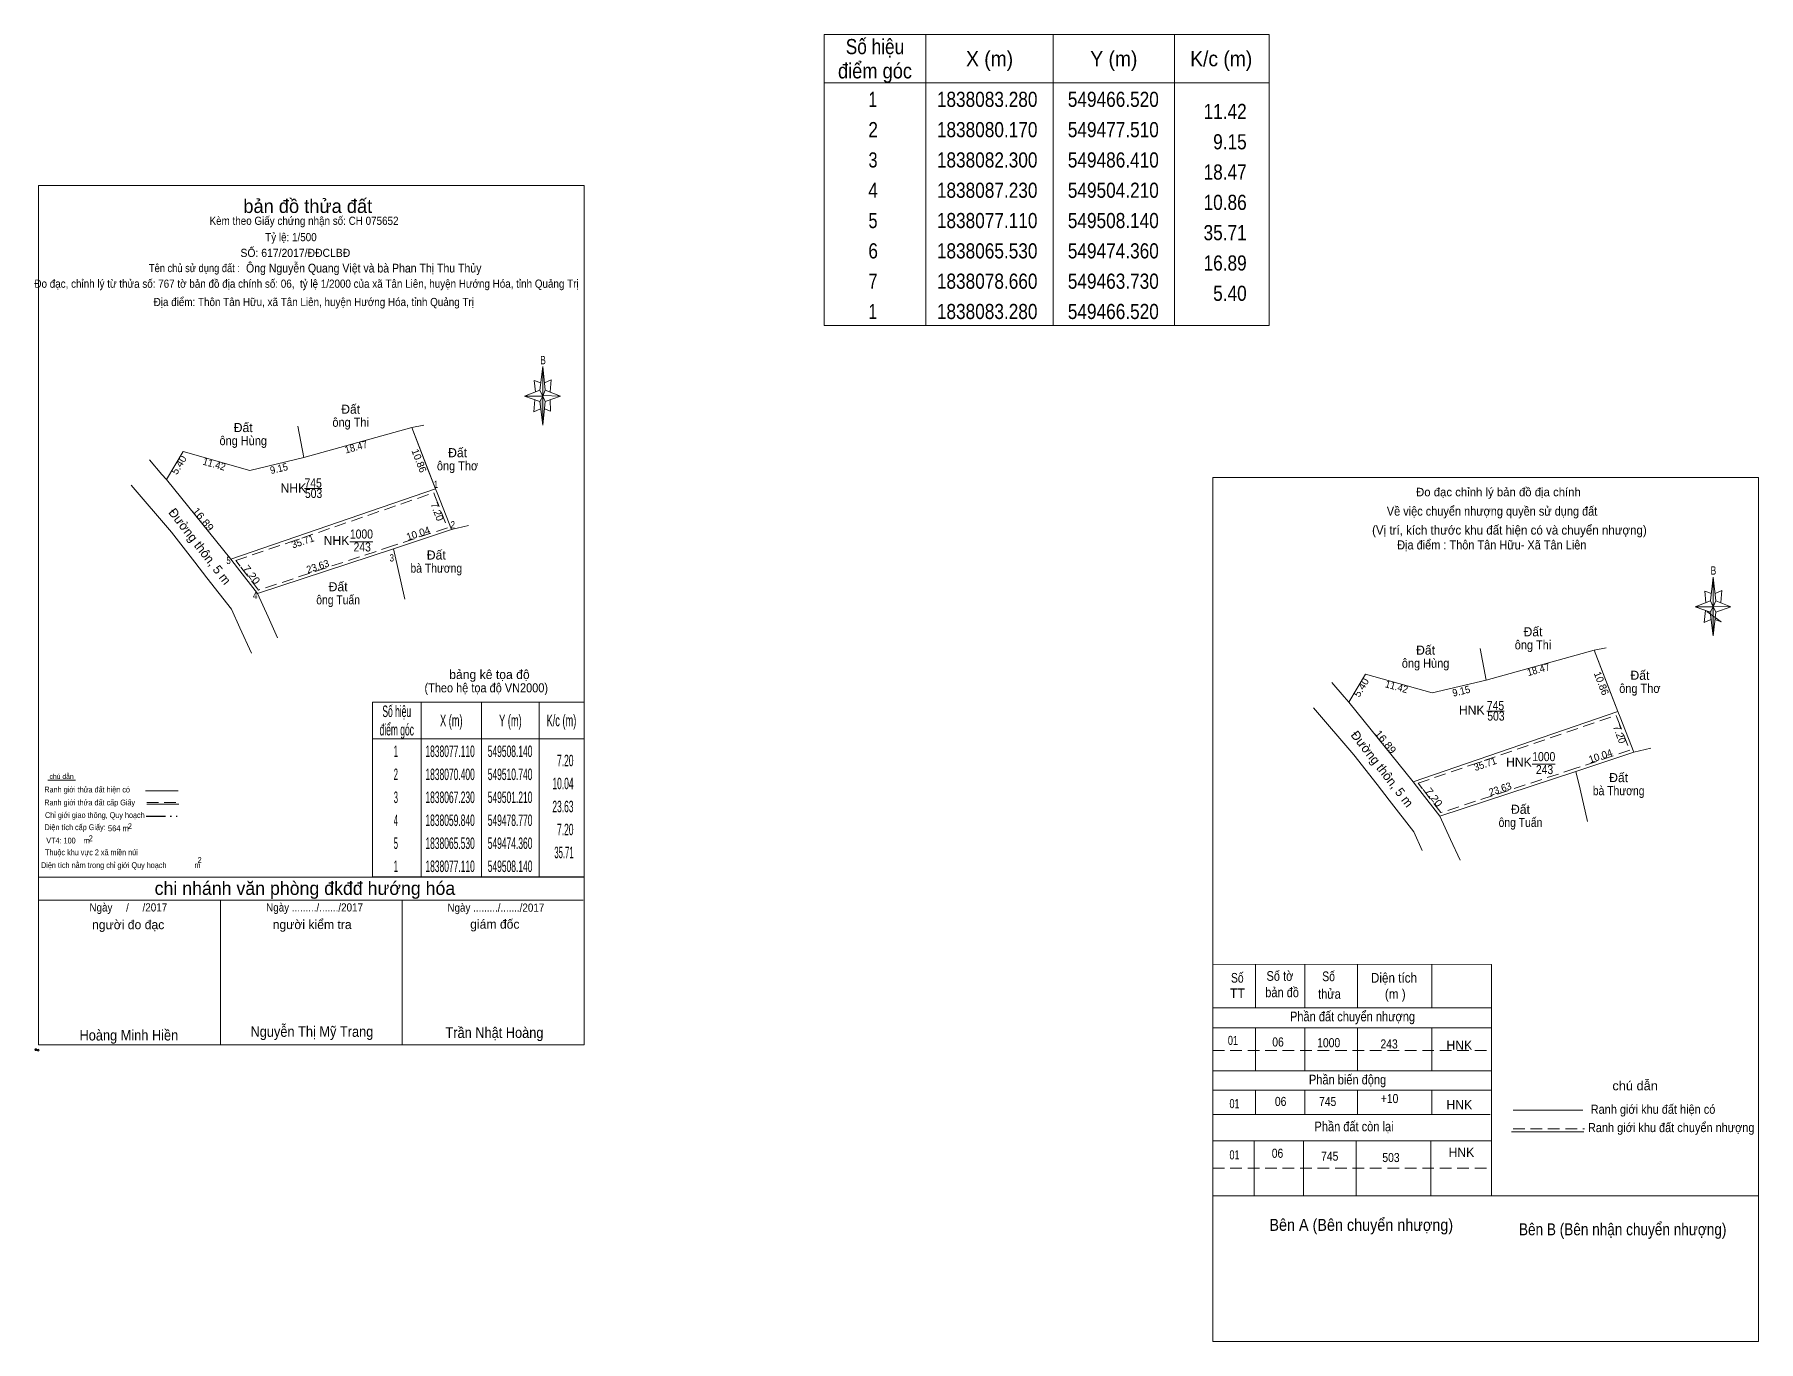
# Model space of a CAD drawing. Header units: metres. Extents: x 549214 to 549726, y 1837936 to 1838152.
# Drawn here: x 549442 to 549726.3, y 1837936.4 to 1838152.1 of the extents above; entities that cross this region are included whole.
import ezdxf
from ezdxf.enums import TextEntityAlignment as Align

# ---------------------------------------------------------------- set-up
doc = ezdxf.new("R2010")
doc.units = ezdxf.units.M
doc.header["$LTSCALE"] = 0.64
doc.header["$PDMODE"] = 32
doc.header["$PDSIZE"] = 0.32
doc.linetypes.add('DASH_DOUBLE_DOT', pattern=[9.2, 5, -1.2, 0.3, -1.2, 0.3, -1.2])
doc.linetypes.add('MEDIUM_DASHED', pattern=[4.5, 3, -1.5])
for name, color, linetype, lineweight in [('1', 7, 'MEDIUM_DASHED', 13), ('10', 7, 'Continuous', 13), ('12', 7, 'Continuous', 13), ('17', 7, 'Continuous', 13), ('18', 7, 'Continuous', 13), ('28', 7, 'Continuous', 13), ('63', 7, 'Continuous', 13)]:
    doc.layers.add(name, color=color, linetype=linetype, lineweight=lineweight)
doc.layers.add('15', color=7, linetype='Continuous')

msp = doc.modelspace()

# ---------------------------------------------------------------- hatches: boundary and pattern name
at = {"layer": '28'}
msp.add_hatch(color=256, dxfattribs=at).paths.add_polyline_path([(549525.81, 1838092.42), (549525.81, 1838087.62), (549525.31, 1838091.52)])
at = {"layer": '63'}
msp.add_hatch(color=256, dxfattribs=at).paths.add_polyline_path([(549718.83, 1838057.67), (549718.83, 1838052.87), (549718.33, 1838056.77)])
msp.add_hatch(color=256, dxfattribs=at).paths.add_polyline_path([(549718.83, 1838057.67), (549718.83, 1838052.87), (549718.33, 1838056.77)])

# ---------------------------------------------------------------- linework, layer by layer
at = {"layer": '1', "linetype": 'Continuous'}
for points in [[(549466.52, 1838083.28), (549477.51, 1838080.17), (549486.41, 1838082.3), (549504.21, 1838087.23), (549508.14, 1838077.11), (549474.36, 1838065.53), (549463.73, 1838078.66)], [(549661.51, 1838046.56), (549672.5, 1838043.45), (549681.4, 1838045.58), (549699.2, 1838050.51), (549703.13, 1838040.39), (549669.35, 1838028.81), (549658.72, 1838041.94)]]:
    msp.add_lwpolyline(points, close=True, dxfattribs=at)
at = {"layer": '1'}
for points in [[(549475.89, 1838064.38), (549475.18, 1838065.28), (549507.85, 1838076.48), (549508.03, 1838076)], [(549508.03, 1838076), (549510.08, 1838070.71), (549501.05, 1838067.7), (549478.95, 1838060.43), (549475.89, 1838064.38)], [(549670.88, 1838027.66), (549670.17, 1838028.56), (549702.84, 1838039.76), (549703.02, 1838039.28)], [(549703.02, 1838039.28), (549705.07, 1838033.99), (549696.04, 1838030.98), (549673.94, 1838023.71), (549670.88, 1838027.66)]]:
    msp.add_lwpolyline(points, dxfattribs=at)
at = {"layer": '10'}
for p, q in [((549485.42, 1838087.49), (549486.41, 1838082.3)), ((549504.21, 1838087.23), (549486.41, 1838082.3)), ((549504.21, 1838087.23), (549486.41, 1838082.3)), ((549504.21, 1838087.23), (549486.41, 1838082.3)), ((549680.41, 1838050.77), (549681.4, 1838045.58)), ((549699.2, 1838050.51), (549681.4, 1838045.58)), ((549699.2, 1838050.51), (549681.4, 1838045.58)), ((549699.2, 1838050.51), (549681.4, 1838045.58))]:
    msp.add_line(p, q, dxfattribs=at)
at = {"layer": '12'}
msp.add_line((549636.31, 1837936.45), (549726.31, 1837936.45), dxfattribs=at)
msp.add_line((549636.31, 1837936.45), (549726.31, 1837936.45), dxfattribs=at)
at = {"layer": '17'}
for p, q in [((549636.31, 1837936.45), (549636.31, 1838079)), ((549636.31, 1837936.45), (549636.31, 1838079)), ((549682.25, 1837998.66), (549636.39, 1837998.69)), ((549682.25, 1837998.66), (549636.39, 1837998.69)), ((549643.35, 1837998.66), (549643.35, 1837991.52)), ((549643.35, 1837998.66), (549643.35, 1837991.52)), ((549651.49, 1837998.66), (549651.49, 1837991.52)), ((549651.49, 1837998.66), (549651.49, 1837991.52)), ((549660.15, 1837998.66), (549660.15, 1837991.52)), ((549660.15, 1837998.66), (549660.15, 1837991.52)), ((549672.45, 1837998.66), (549672.45, 1837991.52)), ((549672.45, 1837998.66), (549672.45, 1837991.52)), ((549682.25, 1837998.66), (549682.25, 1837960.5)), ((549682.25, 1837998.66), (549682.25, 1837960.5)), ((549636.31, 1837991.52), (549682.25, 1837991.52)), ((549636.31, 1837991.52), (549682.25, 1837991.52)), ((549636.31, 1837988.18), (549682.25, 1837988.18)), ((549636.31, 1837988.18), (549682.25, 1837988.18)), ((549643.35, 1837988.18), (549643.35, 1837981.1)), ((549643.35, 1837988.18), (549643.35, 1837981.1)), ((549651.49, 1837988.18), (549651.49, 1837981.1)), ((549651.49, 1837988.18), (549651.49, 1837981.1)), ((549660.15, 1837988.18), (549660.15, 1837981.1)), ((549660.15, 1837988.18), (549660.15, 1837981.1)), ((549672.45, 1837988.18), (549672.45, 1837981.1)), ((549672.45, 1837988.18), (549672.45, 1837981.1)), ((549636.39, 1837981.1), (549682.19, 1837981.1)), ((549636.39, 1837981.1), (549682.19, 1837981.1)), ((549636.31, 1837977.92), (549682.35, 1837977.92)), ((549636.31, 1837977.92), (549682.35, 1837977.92)), ((549643.35, 1837977.92), (549643.35, 1837973.93)), ((549643.35, 1837977.92), (549643.35, 1837973.93)), ((549651.49, 1837977.92), (549651.49, 1837973.93)), ((549651.49, 1837977.92), (549651.49, 1837973.93)), ((549660.15, 1837977.92), (549660.15, 1837973.93)), ((549660.15, 1837977.92), (549660.15, 1837973.93)), ((549672.45, 1837977.92), (549672.45, 1837973.93)), ((549672.45, 1837977.92), (549672.45, 1837973.93)), ((549685.85, 1837974.6), (549697.35, 1837974.6)), ((549685.85, 1837974.6), (549697.35, 1837974.6)), ((549636.31, 1837973.93), (549682.03, 1837973.93)), ((549636.31, 1837973.93), (549682.03, 1837973.93)), ((549636.31, 1837969.55), (549682.25, 1837969.55)), ((549636.31, 1837969.55), (549682.25, 1837969.55)), ((549643.15, 1837969.55), (549643.15, 1837960.5)), ((549643.15, 1837969.55), (549643.15, 1837960.5)), ((549651.29, 1837969.55), (549651.29, 1837960.5)), ((549651.29, 1837969.55), (549651.29, 1837960.5)), ((549659.95, 1837969.55), (549659.95, 1837960.5)), ((549659.95, 1837969.55), (549659.95, 1837960.5)), ((549672.25, 1837969.55), (549672.25, 1837960.5)), ((549672.25, 1837969.55), (549672.25, 1837960.5)), ((549685.59, 1837971.06), (549697.49, 1837971.06)), ((549685.59, 1837971.06), (549697.49, 1837971.06)), ((549636.31, 1837960.5), (549726.31, 1837960.5)), ((549636.31, 1837960.5), (549726.31, 1837960.5))]:
    msp.add_line(p, q, dxfattribs=at)
at = {"layer": '17', "linetype": 'MEDIUM_DASHED'}
for p, q in [((549636.31, 1837984.46), (549682.31, 1837984.46)), ((549636.31, 1837984.46), (549682.31, 1837984.46)), ((549685.83, 1837971.56), (549697.63, 1837971.56)), ((549685.83, 1837971.56), (549697.63, 1837971.56)), ((549636.31, 1837965.07), (549682.25, 1837965.07)), ((549636.31, 1837965.07), (549682.25, 1837965.07))]:
    msp.add_line(p, q, dxfattribs=at)
at = {"layer": '17'}
msp.add_lwpolyline([(549636.31, 1838079), (549726.31, 1838079), (549726.31, 1837936.45)], dxfattribs=at)
msp.add_lwpolyline([(549636.31, 1838079), (549726.31, 1838079), (549726.31, 1837936.45)], dxfattribs=at)
at = {"layer": '18'}
for p, q in [((549504.21, 1838087.23), (549486.41, 1838082.3)), ((549504.21, 1838087.23), (549486.41, 1838082.3)), ((549504.21, 1838087.23), (549486.41, 1838082.3)), ((549504.21, 1838087.23), (549486.41, 1838082.3)), ((549504.21, 1838087.23), (549486.41, 1838082.3)), ((549504.21, 1838087.23), (549486.41, 1838082.3)), ((549506.21, 1838087.62), (549504.21, 1838087.23)), ((549463.73, 1838078.66), (549466.52, 1838083.28)), ((549457.93, 1838077.73), (549464.6, 1838069.97)), ((549486.52, 1838077.16), (549489.39, 1838077.16)), ((549508.14, 1838077.11), (549508.5, 1838076.18)), ((549508.5, 1838076.18), (549510.74, 1838070.4)), ((549510.74, 1838070.4), (549513.55, 1838071.07)), ((549494.01, 1838068.41), (549497.81, 1838068.41)), ((549501.21, 1838067.23), (549510.74, 1838070.4)), ((549474.36, 1838065.53), (549475.49, 1838064.07)), ((549478.77, 1838059.84), (549501.21, 1838067.23)), ((549501.21, 1838067.23), (549501.88, 1838064.3)), ((549470.41, 1838062.47), (549474.46, 1838057.25)), ((549475.49, 1838064.07), (549478.77, 1838059.84)), ((549501.88, 1838064.3), (549503.09, 1838058.94)), ((549478.77, 1838059.84), (549480.53, 1838055.99)), ((549474.46, 1838057.25), (549475.86, 1838054.17)), ((549475.86, 1838054.17), (549477.76, 1838050.01)), ((549480.53, 1838055.99), (549482.09, 1838052.56)), ((549699.2, 1838050.51), (549681.4, 1838045.58)), ((549699.2, 1838050.51), (549681.4, 1838045.58)), ((549699.2, 1838050.51), (549681.4, 1838045.58)), ((549699.2, 1838050.51), (549681.4, 1838045.58)), ((549699.2, 1838050.51), (549681.4, 1838045.58)), ((549699.2, 1838050.51), (549681.4, 1838045.58)), ((549701.2, 1838050.9), (549699.2, 1838050.51)), ((549658.72, 1838041.94), (549661.51, 1838046.56)), ((549652.92, 1838041.01), (549659.59, 1838033.25)), ((549669.35, 1838028.81), (549703.13, 1838040.39)), ((549681.51, 1838040.44), (549684.38, 1838040.44)), ((549703.13, 1838040.39), (549703.49, 1838039.46)), ((549703.49, 1838039.46), (549705.73, 1838033.68)), ((549705.73, 1838033.68), (549708.54, 1838034.35)), ((549689, 1838031.69), (549692.8, 1838031.69)), ((549696.2, 1838030.51), (549705.73, 1838033.68)), ((549669.35, 1838028.81), (549670.48, 1838027.35)), ((549673.76, 1838023.12), (549696.2, 1838030.51)), ((549696.2, 1838030.51), (549696.87, 1838027.58)), ((549665.4, 1838025.75), (549669.45, 1838020.53)), ((549670.48, 1838027.35), (549673.76, 1838023.12)), ((549696.87, 1838027.58), (549698.08, 1838022.22)), ((549673.76, 1838023.12), (549675.52, 1838019.27)), ((549669.45, 1838020.53), (549670.85, 1838017.45)), ((549675.52, 1838019.27), (549677.08, 1838015.84))]:
    msp.add_line(p, q, dxfattribs=at)
for points in [[(549504.21, 1838087.23), (549506.99, 1838080.07), (549508.14, 1838077.11)], [(549466.52, 1838083.28), (549477.51, 1838080.17), (549486.41, 1838082.3)], [(549466.52, 1838083.28), (549477.51, 1838080.17), (549486.41, 1838082.3)], [(549466.52, 1838083.28), (549477.51, 1838080.17), (549486.41, 1838082.3)], [(549466.52, 1838083.28), (549477.51, 1838080.17), (549486.41, 1838082.3)], [(549460.93, 1838081.91), (549462.99, 1838079.52), (549463.73, 1838078.66)], [(549464.6, 1838069.97), (549468.41, 1838065.05), (549470.41, 1838062.47)], [(549699.2, 1838050.51), (549701.98, 1838043.35), (549703.13, 1838040.39)], [(549661.51, 1838046.56), (549672.5, 1838043.45), (549681.4, 1838045.58)], [(549661.51, 1838046.56), (549672.5, 1838043.45), (549681.4, 1838045.58)], [(549661.51, 1838046.56), (549672.5, 1838043.45), (549681.4, 1838045.58)], [(549661.51, 1838046.56), (549672.5, 1838043.45), (549681.4, 1838045.58)], [(549655.92, 1838045.19), (549657.98, 1838042.8), (549658.72, 1838041.94)], [(549658.72, 1838041.94), (549667.97, 1838030.52), (549669.35, 1838028.81)], [(549659.59, 1838033.25), (549663.4, 1838028.33), (549665.4, 1838025.75)]]:
    msp.add_lwpolyline(points, dxfattribs=at)
at = {"layer": '28'}
for p, q in [((549525.31, 1838093.42), (549525.81, 1838097.32)), ((549525.31, 1838091.52), (549522.81, 1838092.42)), ((549526.21, 1838091.52), (549525.81, 1838087.62)), ((549526.21, 1838093.42), (549528.71, 1838092.42)), ((549527.01, 1838091.82), (549527.11, 1838089.92)), ((549527.11, 1838089.92), (549526.11, 1838090.32)), ((549444.17, 1838029.08), (549448.77, 1838029.08)), ((549460.31, 1838027.32), (549465.69, 1838027.32)), ((549460.51, 1838025.08), (549465.77, 1838025.08)), ((549442.65, 1838013.08), (549532.65, 1838013.08)), ((549442.65, 1838009.28), (549532.45, 1838009.28)), ((549442.65, 1838009.28), (549532.45, 1838009.28)), ((549442.65, 1838009.28), (549532.45, 1838009.28)), ((549472.65, 1837985.38), (549472.65, 1838009.28)), ((549502.65, 1837985.38), (549502.65, 1838009.28))]:
    msp.add_line(p, q, dxfattribs=at)
at = {"layer": '28', "linetype": 'MEDIUM_DASHED'}
msp.add_line((549460.51, 1838025.4), (549465.95, 1838025.4), dxfattribs=at)
at = {"layer": '28', "linetype": 'DASH_DOUBLE_DOT', "lineweight": 25}
msp.add_line((549460.41, 1838023.1), (549465.65, 1838023.1), dxfattribs=at)
at = {"layer": '28'}
for points in [[(549442.65, 1838127.18), (549532.65, 1838127.18), (549532.65, 1837985.38), (549442.65, 1837985.38)], [(549525.81, 1838097.32), (549526.21, 1838093.42), (549525.81, 1838092.42)], [(549525.81, 1838092.42), (549522.81, 1838092.42), (549525.31, 1838093.42), (549526.21, 1838091.52), (549528.71, 1838092.42), (549525.81, 1838092.52)], [(549525.81, 1838092.42), (549525.81, 1838087.62), (549525.31, 1838091.52)]]:
    msp.add_lwpolyline(points, close=True, dxfattribs=at)
for points in [[(549525.51, 1838094.62), (549524.41, 1838095.02), (549524.61, 1838093.12)], [(549526.11, 1838094.62), (549527.21, 1838095.12), (549527.01, 1838093.12)], [(549525.81, 1838092.42), (549525.31, 1838093.42), (549522.81, 1838092.42)], [(549524.51, 1838091.82), (549524.31, 1838089.82), (549525.41, 1838090.32)], [(549525.81, 1838092.42), (549526.21, 1838091.52), (549528.71, 1838092.42)], [(549532.65, 1837985.38), (549442.65, 1837985.38), (549442.65, 1838009.28)]]:
    msp.add_lwpolyline(points, dxfattribs=at)
for p in [(549442.19, 1837984.6), (549442.59, 1837984.54)]:
    msp.add_point(p, dxfattribs=at)
at = {"layer": '63'}
for p, q in [((549589, 1838152.09), (549589, 1838104.09)), ((549610, 1838152.09), (549610, 1838104.09)), ((549630, 1838152.09), (549630, 1838104.09)), ((549572.2, 1838144.09), (549645.6, 1838144.09)), ((549718.37, 1838058.67), (549718.83, 1838062.57)), ((549718.37, 1838058.67), (549718.83, 1838062.57)), ((549718.37, 1838056.77), (549715.87, 1838057.67)), ((549718.37, 1838056.77), (549715.87, 1838057.67)), ((549717.79, 1838056.89), (549720.17, 1838055.17)), ((549717.79, 1838056.89), (549720.17, 1838055.17)), ((549719.27, 1838056.77), (549718.83, 1838052.87)), ((549719.27, 1838056.77), (549718.83, 1838052.87)), ((549719.27, 1838058.67), (549721.77, 1838057.67)), ((549719.27, 1838058.67), (549721.77, 1838057.67)), ((549720.17, 1838055.17), (549719.13, 1838055.57)), ((549720.17, 1838055.17), (549719.13, 1838055.57)), ((549505.73, 1838041.95), (549505.73, 1838013.12)), ((549515.72, 1838041.95), (549515.72, 1838013.12)), ((549525.23, 1838041.95), (549525.23, 1838013.12)), ((549497.75, 1838035.88), (549532.65, 1838035.88))]:
    msp.add_line(p, q, dxfattribs=at)
for points in [[(549572.2, 1838152.09), (549645.6, 1838152.09), (549645.6, 1838104.09), (549572.2, 1838104.09)], [(549718.83, 1838062.57), (549719.27, 1838058.67), (549718.83, 1838057.67)], [(549718.83, 1838062.57), (549719.27, 1838058.67), (549718.83, 1838057.67)], [(549718.83, 1838057.67), (549715.87, 1838057.67), (549718.37, 1838058.67), (549719.27, 1838056.77), (549721.77, 1838057.67), (549718.83, 1838057.77)], [(549718.83, 1838057.67), (549715.87, 1838057.67), (549718.37, 1838058.67), (549719.27, 1838056.77), (549721.77, 1838057.67), (549718.83, 1838057.77)], [(549718.83, 1838057.67), (549718.83, 1838052.87), (549718.33, 1838056.77)], [(549718.83, 1838057.67), (549718.83, 1838052.87), (549718.33, 1838056.77)], [(549497.75, 1838041.95), (549532.65, 1838041.95), (549532.65, 1838013.12), (549497.75, 1838013.12)]]:
    msp.add_lwpolyline(points, close=True, dxfattribs=at)
for points in [[(549718.53, 1838059.87), (549717.47, 1838060.27), (549717.63, 1838058.37)], [(549718.53, 1838059.87), (549717.47, 1838060.27), (549717.63, 1838058.37)], [(549719.17, 1838059.87), (549720.27, 1838060.37), (549720.07, 1838058.37)], [(549719.17, 1838059.87), (549720.27, 1838060.37), (549720.07, 1838058.37)], [(549718.83, 1838057.67), (549718.37, 1838058.67), (549715.87, 1838057.67)], [(549718.83, 1838057.67), (549718.37, 1838058.67), (549715.87, 1838057.67)], [(549717.57, 1838057.07), (549717.37, 1838055.07), (549718.47, 1838055.57)], [(549717.57, 1838057.07), (549717.37, 1838055.07), (549718.47, 1838055.57)], [(549718.83, 1838057.67), (549719.27, 1838056.77), (549721.77, 1838057.67)], [(549718.83, 1838057.67), (549719.27, 1838056.77), (549721.77, 1838057.67)]]:
    msp.add_lwpolyline(points, dxfattribs=at)

# ---------------------------------------------------------------- texts
at = {"layer": '15'}
for p in [(549494.13, 1838089.52), (549476.41, 1838086.49), (549511.76, 1838082.34), (549508.25, 1838065.46), (549492.06, 1838060.23), (549689.12, 1838052.8), (549671.4, 1838049.77), (549706.75, 1838045.62), (549703.24, 1838028.74), (549687.05, 1838023.51)]:
    msp.add_text('Đất', height=1.5, dxfattribs=at).set_placement(p, align=Align.CENTER)
for s, width, p in [('ông Thi', 0.9, (549494.13, 1838087.36)), ('ông Hùng', 0.9, (549476.415, 1838084.33)), ('ông Thơ', 0.9, (549511.755, 1838080.18)), ('bà Thương', 0.85, (549508.255, 1838063.3)), ('ông Tuấn', 0.85, (549492.06, 1838058.07)), ('ông Thi', 0.9, (549689.12, 1838050.64)), ('ông Hùng', 0.9, (549671.405, 1838047.61)), ('ông Thơ', 0.9, (549706.745, 1838043.46)), ('bà Thương', 0.85, (549703.245, 1838026.58)), ('ông Tuấn', 0.85, (549687.05, 1838021.35))]:
    msp.add_text(s, height=1.5, dxfattribs=dict(at, width=width)).set_placement(p, align=Align.CENTER)
at = {"layer": '17'}
for s, height, p in [('Đo đạc chỉnh lý bản đồ địa chính', 1.4, (549683.42, 1838075.9)), ('Đo đạc chỉnh lý bản đồ địa chính', 1.4, (549683.42, 1838075.9)), ('HNK', 1.5, (549676.97, 1837984.59)), ('HNK', 1.5, (549676.97, 1837974.78)), ('HNK', 1.5, (549677.31, 1837966.91))]:
    msp.add_text(s, height=height, dxfattribs=at).set_placement(p, align=Align.CENTER)
for s, height, width, p in [('Về việc chuyển nhượng quyền sử dụng đất', 1.5, 0.9, (549682.365, 1838072.7)), ('Về việc chuyển nhượng quyền sử dụng đất', 1.5, 0.9, (549682.365, 1838072.7)), ('Số', 1.6, 0.8, (549640.35, 1837995.66)), ('Số', 1.6, 0.8, (549640.35, 1837995.66)), ('Số tờ', 1.6, 0.85, (549647.38, 1837995.96)), ('Số tờ', 1.6, 0.85, (549647.38, 1837995.96)), ('TT', 1.6, 0.95, (549640.38, 1837993.1)), ('TT', 1.6, 0.95, (549640.38, 1837993.1)), ('bản đồ', 1.6, 0.85, (549647.74, 1837993.26)), ('bản đồ', 1.6, 0.85, (549647.74, 1837993.26)), ('thửa', 1.6, 0.85, (549655.545, 1837993)), ('thửa', 1.6, 0.85, (549655.545, 1837993)), ('(m )', 1.6, 0.9, (549666.405, 1837993)), ('(m )', 1.6, 0.9, (549666.405, 1837993)), ('Phần đất chuyển nhượng', 1.6, 0.85, (549659.355, 1837989.28)), ('Phần đất chuyển nhượng', 1.6, 0.85, (549659.355, 1837989.28)), ('01', 1.5, 0.75, (549639.635, 1837985.38)), ('01', 1.5, 0.75, (549639.635, 1837985.38)), ('06', 1.5, 0.85, (549647.065, 1837985.12)), ('1000', 1.5, 0.85, (549655.425, 1837985)), ('243', 1.5, 0.85, (549665.385, 1837984.8)), ('Phần biến động', 1.6, 0.85, (549658.535, 1837978.87)), ('Phần biến động', 1.6, 0.85, (549658.535, 1837978.87)), ('+10', 1.5, 0.85, (549665.465, 1837975.79)), ('chú dẫn', 1.5, 1.05, (549705.96, 1837977.9)), ('chú dẫn', 1.5, 1.05, (549705.96, 1837977.9)), ('01', 1.5, 0.75, (549639.895, 1837974.95)), ('06', 1.5, 0.85, (549647.495, 1837975.31)), ('745', 1.5, 0.85, (549655.255, 1837975.3)), ('Ranh giới khu đất hiện có ', 1.5, 0.9, (549709.165, 1837974.02)), ('Ranh giới khu đất hiện có ', 1.5, 0.9, (549709.165, 1837974.02)), ('Phần đất còn lại', 1.6, 0.85, (549659.6, 1837971.13)), ('Phần đất còn lại', 1.6, 0.85, (549659.6, 1837971.13)), ('Ranh giới khu đất chuyển nhượng', 1.5, 0.9, (549711.91, 1837971)), ('Ranh giới khu đất chuyển nhượng', 1.5, 0.9, (549711.91, 1837971)), ('01', 1.5, 0.75, (549639.895, 1837966.5)), ('01', 1.5, 0.75, (549639.895, 1837966.5)), ('06', 1.5, 0.85, (549646.985, 1837966.76)), ('745', 1.5, 0.85, (549655.595, 1837966.28)), ('503', 1.5, 0.85, (549665.695, 1837966.06)), ('Bên A (Bên chuyển nhượng)', 1.97, 0.9, (549660.795, 1837954.71)), ('Bên A (Bên chuyển nhượng)', 1.97, 0.9, (549660.795, 1837954.71)), ('Bên B (Bên nhận chuyển nhượng)', 1.97, 0.85, (549703.91, 1837953.98)), ('Bên B (Bên nhận chuyển nhượng)', 1.97, 0.85, (549703.91, 1837953.98))]:
    msp.add_text(s, height=height, dxfattribs=dict(at, width=width)).set_placement(p, align=Align.CENTER)
at = {"layer": '17', "width": 0.95}
msp.add_text('(Vị trí, kích thước khu đất hiện có và chuyển nhượng)', height=1.5, dxfattribs=at).set_placement((549662.58, 1838069.58))
msp.add_text('(Vị trí, kích thước khu đất hiện có và chuyển nhượng)', height=1.5, dxfattribs=at).set_placement((549662.58, 1838069.58))
at = {"layer": '18'}
for s, p in [('NHK', (549484.68, 1838076.51)), ('NHK', (549491.8, 1838067.85)), ('HNK', (549679.02, 1838039.88)), ('HNK', (549686.79, 1838031.3))]:
    msp.add_text(s, height=1.5, dxfattribs=at).set_placement(p, align=Align.CENTER)
at = {"layer": '18', "width": 0.85}
for s, p in [('745', (549487.945, 1838077.34)), ('503', (549488.015, 1838075.62)), ('1000', (549495.905, 1838068.92)), ('243', (549496.035, 1838066.79)), ('745', (549682.935, 1838040.62)), ('503', (549683.005, 1838038.9)), ('1000', (549690.895, 1838032.2)), ('243', (549691.025, 1838030.07))]:
    msp.add_text(s, height=1.5, dxfattribs=at).set_placement(p, align=Align.CENTER)
at = {"layer": '28'}
for s, height, p in [('bản đồ thửa đất', 2.25, (549487.055, 1838122.64)), ('bảng kê tọa độ', 1.5, (549517.02, 1838045.75)), ('chi nhánh văn phòng đkđđ hướng hóa', 2.187, (549486.585, 1838010.14)), ('người đo đạc', 1.5, (549457.435, 1838004.48)), ('người kiểm tra', 1.5, (549487.785, 1838004.5)), (' giám đốc', 1.5, (549517.63, 1838004.56))]:
    msp.add_text(s, height=height, dxfattribs=at).set_placement(p, align=Align.CENTER)
for s, height, width, p in [('Kèm theo Giấy chứng nhận số: CH 075652', 1.35, 0.9, (549486.435, 1838120.68)), ('Tỷ lệ: 1/500', 1.35, 0.9, (549484.28, 1838117.98)), ('SỐ: 617/2017/ĐĐCLBĐ', 1.35, 0.95, (549485.01, 1838115.38)), ('Tên chủ sử dụng đất :', 1.35, 0.85, (549468.365, 1838112.88)), ('Đo đạc, chỉnh lý từ thửa số: 767 tờ bản đồ địa chính số: 06,  tỷ lệ 1/2000 của xã Tân Liên, huyện Hướng Hóa, tỉnh Quảng Trị', 1.35, 0.9, (549486.85, 1838110.3)), ('Địa điểm: Thôn Tân Hữu, xã Tân Liên, huyện Hướng Hóa, tỉnh Quảng Trị', 1.35, 0.9, (549488.05, 1838107.28)), ('B', 1.378, 0.75, (549525.86, 1838097.68)), ('(Theo hệ tọa độ VN2000)', 1.5, 0.9, (549516.49, 1838043.55)), ('chú dẫn', 0.8, 1.05, (549446.46, 1838029.28)), ('Ranh giới thửa đất cấp Giấy', 0.96, 0.9, (549451.09, 1838024.9)), ('Ranh giới thửa đất hiện có ', 0.96, 0.9, (549450.835, 1838027.04)), ('Chỉ giới giao thông, Quy hoạch', 0.96, 0.9, (549451.94, 1838022.82)), ('Diện tích cấp Giấy: ', 0.96, 0.9, (549448.845, 1838020.82)), ('2', 0.96, 0.8, (549451.26, 1838019)), ('564 m ', 0.96, 0.85, (549456, 1838020.64)), ('2', 0.96, 0.8, (549457.72, 1838021)), ('Thuộc khu vực 2 xã miền núi', 0.96, 0.9, (549451.375, 1838016.67)), (' VT4: 100    m ', 0.96, 0.9, (549447.51, 1838018.62)), ('Diện tích nằm trong chỉ giới Quy hoạch              m', 0.96, 0.9, (549456.225, 1838014.56)), ('2', 0.96, 0.8, (549469.22, 1838015.4)), ('Ngày     /     /2017', 1.35, 0.9, (549457.46, 1838007.4)), ('Ngày ........./......./2017', 1.35, 0.9, (549488.175, 1838007.4)), ('Ngày ........./......./2017', 1.35, 0.9, (549518.075, 1838007.36)), ('Nguyễn Thị Mỹ Trang', 1.75, 0.9, (549487.74, 1837986.72)), ('Trần Nhật Hoàng', 1.75, 0.9, (549517.845, 1837986.54)), ('Hoàng Minh Hiền', 1.75, 0.9, (549457.55, 1837986.12))]:
    msp.add_text(s, height=height, dxfattribs=dict(at, width=width)).set_placement(p, align=Align.CENTER)
at = {"layer": '28', "width": 0.9}
msp.add_text('Ông Nguyễn Quang Việt và bà Phan Thị Thu Thủy', height=1.44, dxfattribs=at).set_placement((549476.87, 1838112.82))
at = {"layer": '63'}
for s, height, width, p in [('Số hiệu', 2.5, 0.85, (549580.6, 1838148.84)), ('điểm góc', 2.5, 0.9, (549580.6, 1838144.84)), ('X (m)', 2.5, 0.95, (549599.5, 1838146.84)), ('Y (m)', 2.5, 0.95, (549619.995, 1838146.84)), ('K/c (m)', 2.5, 0.95, (549637.7, 1838146.84)), (' 1', 2.5, 0.75, (549579.895, 1838140.14)), ('1838083.280', 2.5, 0.85, (549599.1, 1838140.14)), ('549466.520', 2.5, 0.85, (549619.905, 1838140.14)), (' 2', 2.5, 0.85, (549579.9, 1838135.14)), ('1838080.170', 2.5, 0.85, (549599.1, 1838135.14)), ('549477.510', 2.5, 0.85, (549619.905, 1838135.14)), (' 3', 2.5, 0.8, (549579.9, 1838130.14)), ('1838082.300', 2.5, 0.85, (549599.1, 1838130.14)), ('549486.410', 2.5, 0.85, (549619.905, 1838130.14)), (' 4', 2.5, 0.85, (549579.895, 1838125.14)), ('1838087.230', 2.5, 0.85, (549599.1, 1838125.14)), ('549504.210', 2.5, 0.85, (549619.905, 1838125.14)), (' 5', 2.5, 0.8, (549579.9, 1838120.14)), ('1838077.110', 2.5, 0.85, (549599.1, 1838120.14)), ('549508.140', 2.5, 0.85, (549619.905, 1838120.14)), (' 6', 2.5, 0.85, (549579.9, 1838115.14)), ('1838065.530', 2.5, 0.85, (549599.1, 1838115.14)), ('549474.360', 2.5, 0.85, (549619.905, 1838115.14)), (' 7', 2.5, 0.8, (549579.9, 1838110.14)), ('1838078.660', 2.5, 0.85, (549599.1, 1838110.14)), ('549463.730', 2.5, 0.85, (549619.905, 1838110.14)), (' 1', 2.5, 0.75, (549579.895, 1838105.14)), ('1838083.280', 2.5, 0.85, (549599.1, 1838105.14)), ('549466.520', 2.5, 0.85, (549619.905, 1838105.14)), ('Địa điểm : Thôn Tân Hữu- Xã Tân Liên', 1.5, 0.9, (549682.325, 1838067.13)), ('B', 1.378, 0.75, (549718.88, 1838062.97)), ('B', 1.378, 0.75, (549718.88, 1838062.97)), ('Số hiệu', 1.896, 0.55, (549501.73, 1838039.48)), ('X (m)', 1.896, 0.6, (549510.725, 1838037.96)), ('Y (m)', 1.896, 0.6, (549520.47, 1838037.96)), ('K/c (m)', 1.896, 0.6, (549528.89, 1838037.96)), ('điểm góc', 1.896, 0.55, (549501.735, 1838036.44)), (' 1', 1.896, 0.45, (549501.4, 1838032.88)), ('1838077.110', 1.896, 0.55, (549510.53, 1838032.88)), ('549508.140', 1.896, 0.55, (549520.42, 1838032.88)), (' 2', 1.896, 0.5, (549501.405, 1838029.08)), ('1838070.400', 1.896, 0.55, (549510.53, 1838029.08)), ('549510.740', 1.896, 0.55, (549520.42, 1838029.08)), (' 3', 1.896, 0.5, (549501.405, 1838025.29)), ('1838067.230', 1.896, 0.55, (549510.53, 1838025.29)), ('549501.210', 1.896, 0.55, (549520.42, 1838025.29)), (' 4', 1.896, 0.5, (549501.405, 1838021.5)), ('1838059.840', 1.896, 0.55, (549510.53, 1838021.5)), ('549478.770', 1.896, 0.55, (549520.42, 1838021.5)), (' 5', 1.896, 0.5, (549501.405, 1838017.71)), ('1838065.530', 1.896, 0.55, (549510.53, 1838017.71)), ('549474.360', 1.896, 0.55, (549520.42, 1838017.71)), (' 1', 1.896, 0.45, (549501.4, 1838013.91)), ('1838077.110', 1.896, 0.55, (549510.53, 1838013.91)), ('549508.140', 1.896, 0.55, (549520.42, 1838013.91)), ('Số', 1.6, 0.8, (549655.41, 1837995.9)), ('Số', 1.6, 0.8, (549655.41, 1837995.9)), ('Diện tích', 1.6, 0.9, (549666.19, 1837995.66)), ('Diện tích', 1.6, 0.9, (549666.19, 1837995.66))]:
    msp.add_text(s, height=height, dxfattribs=dict(at, width=width)).set_placement(p, align=Align.CENTER)
for s, height, width, p in [('11.42', 2.5, 0.85, (549641.9, 1838138.14)), ('9.15', 2.5, 0.85, (549641.9, 1838133.14)), ('18.47', 2.5, 0.85, (549641.9, 1838128.14)), ('10.86', 2.5, 0.85, (549641.9, 1838123.14)), ('35.71', 2.5, 0.85, (549641.9, 1838118.14)), ('16.89', 2.5, 0.85, (549641.9, 1838113.14)), ('5.40', 2.5, 0.85, (549641.9, 1838108.14)), (' 1', 1.2, 0.75, (549508.55, 1838077.28)), (' 2', 1.2, 0.85, (549511.34, 1838070.6)), (' 5', 1.2, 0.8, (549474.35, 1838064.72)), (' 3', 1.2, 0.8, (549501.27, 1838065.14)), (' 4', 1.2, 0.85, (549478.77, 1838058.96)), ('7.20', 1.896, 0.55, (549530.88, 1838031.36)), ('10.04', 1.896, 0.55, (549530.89, 1838027.57)), ('23.63', 1.896, 0.55, (549530.88, 1838023.77)), ('7.20', 1.896, 0.55, (549530.88, 1838019.98)), ('35.71', 1.896, 0.5, (549530.89, 1838016.19))]:
    msp.add_text(s, height=height, dxfattribs=dict(at, width=width)).set_placement(p, align=Align.RIGHT)
for s, rotation, width, p in [('18.47', 15.481, 0.95, (549495.1748, 1838083.4554)), ('5.40', 58.872, 1.05, (549466.3076, 1838080.7598)), ('11.42', 344.199, 0.95, (549471.4666, 1838080.6303)), ('9.15', 13.459, 0.95, (549482.4353, 1838079.9011)), ('16.89', 308.994, 1.1, (549469.3485, 1838071.7325)), ('35.71', 18.922, 0.95, (549486.4154, 1838067.8921)), ('23.63', 18.228, 0.95, (549488.8873, 1838063.7585)), ('7.20', 307.777, 1.1, (549477.3041, 1838062.6026)), ('18.47', 15.481, 0.95, (549690.1648, 1838046.7354)), ('5.40', 58.872, 1.05, (549661.2976, 1838044.0398)), ('11.42', 344.199, 0.95, (549666.4566, 1838043.9103)), ('9.15', 13.459, 0.95, (549677.4253, 1838043.1811)), ('16.89', 308.994, 1.1, (549664.3385, 1838035.0125)), ('35.71', 18.922, 0.95, (549681.4054, 1838031.1721)), ('23.63', 18.228, 0.95, (549683.8773, 1838027.0385)), ('7.20', 307.777, 1.1, (549672.2941, 1838025.8826))]:
    msp.add_text(s, height=1.2, rotation=rotation, dxfattribs=dict(at, width=width)).set_placement(p, align=Align.CENTER)
for s, height, rotation, p in [('10.86', 1.2, 291.223, (549504.8556, 1838081.5472)), ('Đường thôn, 5 m', 1.5, 307.754, (549468.6546, 1838067.1792)), ('7.20', 1.2, 291.18, (549507.8328, 1838073.1518)), ('10.04', 1.2, 18.399, (549505.4556, 1838069.2039)), ('10.86', 1.2, 291.223, (549699.8456, 1838044.8272)), ('Đường thôn, 5 m', 1.5, 307.754, (549663.6446, 1838030.4592)), ('7.20', 1.2, 291.18, (549702.8228, 1838036.4318)), ('10.04', 1.2, 18.399, (549700.4456, 1838032.4839))]:
    msp.add_text(s, height=height, rotation=rotation, dxfattribs=at).set_placement(p, align=Align.CENTER)

doc.saveas('drawing.dxf')
